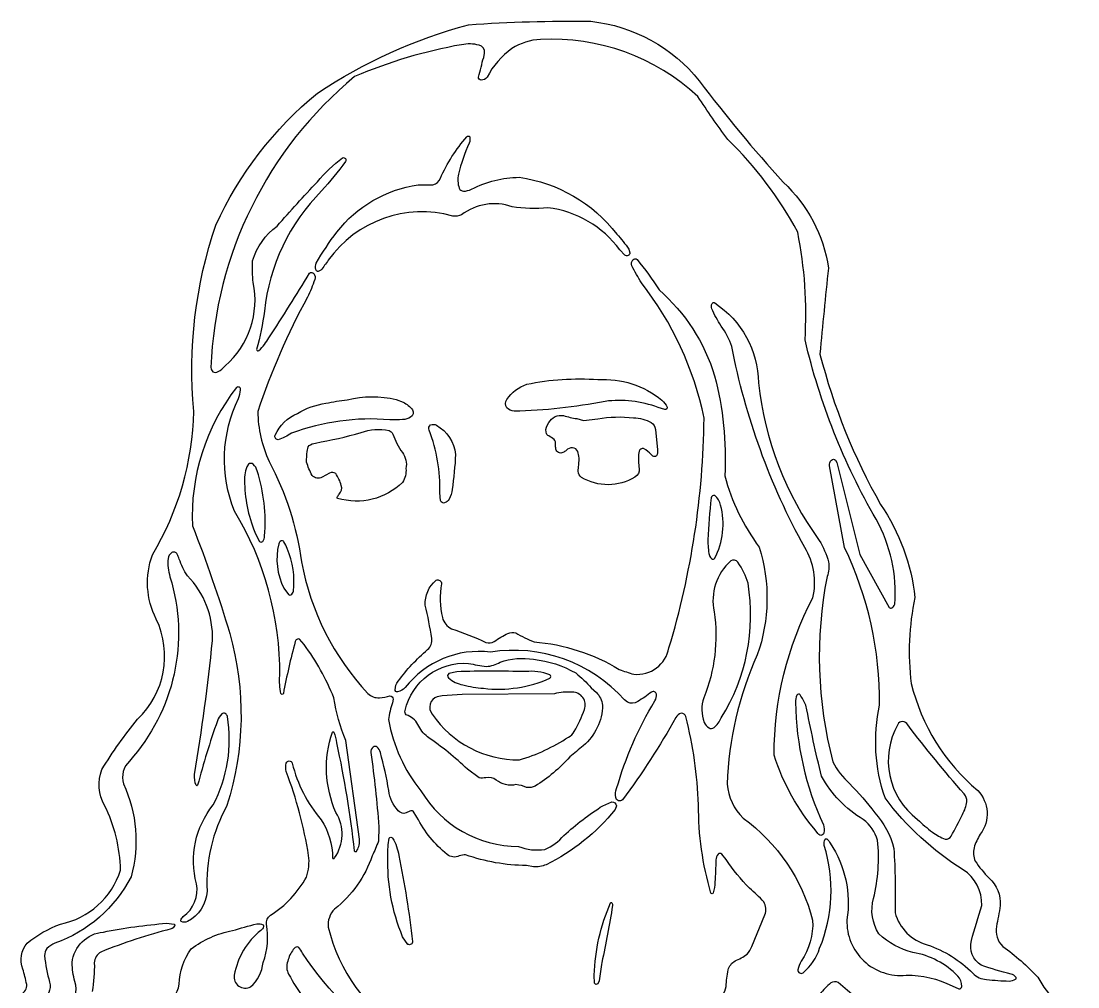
# Model space of a CAD drawing. Header units: metres. Extents: x 1.4 to 10.6, y 0 to 12.
# Drawn here: x 3.433 to 7.859, y 7.939 to 11.984 of the extents above; entities that cross this region are included whole.
import ezdxf

# ---------------------------------------------------------------- set-up
doc = ezdxf.new("R2010")
doc.units = ezdxf.units.M

msp = doc.modelspace()

# ---------------------------------------------------------------- linework, layer by layer
at = {"layer": 'Layer 1', "color": 0}
for points in [[(3.43332, 7.90781, 0.3012), (3.45672, 7.94942, 0.0143), (3.44082, 8.01374, -0.2689), (3.45804, 8.12264, -0.0789), (3.59769, 8.20139, 0.2698), (3.84972, 8.42789, 0.1084), (3.78288, 8.69927, -0.2265), (3.77172, 8.849, -0.0353), (3.92118, 9.06068, 0.3243), (3.9993, 9.47951, -0.2088), (3.98337, 9.74864, 0.1295), (4.15677, 10.34972, -0.1056), (4.24866, 11.1302, -0.1136), (4.67448, 11.6825, -0.0806), (5.30739, 11.96933, -0.0208), (5.81928, 11.9837, -0.1989), (6.27366, 11.73419, 0.0227), (6.62517, 11.30966, -0.1695), (6.81486, 10.94993, 0.0054), (6.77913, 10.5899, 0.0664), (7.03332, 9.95927, -0.1229), (7.17684, 9.56969, 0.0836), (7.16145, 9.21002, 0.1599), (7.43967, 8.762, -0.367), (7.45059, 8.57876, 0.078), (7.42476, 8.52155, 0.1605), (7.42893, 8.46599, 0.0456), (7.48716, 8.39492, -0.2326), (7.53435, 8.27936, -0.0119), (7.51782, 8.19158, 0.2476), (7.54449, 8.10872, -0.0474), (7.69185, 7.97894, 0.101), (7.8591, 7.78763, -0.0911)], [(6.36948, 7.90295, 0.1296), (6.38652, 7.9406, -0.0378), (6.39435, 8.01005, -0.1898), (6.42342, 8.04758, 0.0462), (6.47367, 8.0756, 0.1009), (6.4932, 8.10782), (6.54786, 8.24117, 0.2588), (6.5436, 8.2946, 0.04), (6.48387, 8.35274, -0.0476), (6.38664, 8.47184), (6.36747, 8.495, 0.3667), (6.35217, 8.49476, 0.1563), (6.34338, 8.47091, -0.0107), (6.33894, 8.37782, -0.0619), (6.33177, 8.33231, -0.2911), (6.3274, 8.32898, -0.2904), (6.32256, 8.33153, -0.0728), (6.27051, 8.70122, 0.0543), (6.21696, 9.07118, 0.3553), (6.19818, 9.08483, 0.1905), (6.17577, 9.06764, -0.0314), (5.95236, 8.72219, -0.2741), (5.93497, 8.71859, -0.2741), (5.92347, 8.73212, -0.1331), (5.92758, 8.76947, -0.0689), (6.08799, 9.13688, 0.1666), (6.09456, 9.1652, 0.5363), (6.07386, 9.17399, -0.0362), (6.01563, 9.13427, -0.26), (5.9727, 9.13097), (5.96076, 9.14099, 0.2552), (5.39931, 9.34091, 0.2654), (5.04216, 9.19262, -0.1548), (5.00997, 9.17462, -0.4904), (4.9992, 9.1838, -0.1365), (5.01225, 9.21887, -0.0595), (5.13591, 9.35168, 0.2534), (5.1531, 9.3983, 0.0216), (5.12601, 9.53801, -0.2391), (5.17158, 9.64199, -0.2816), (5.18693, 9.64141, -0.2817), (5.19342, 9.62747, 0.0988), (5.19753, 9.48566, 0.2028), (5.23563, 9.43862, -0.0297), (5.38029, 9.38198, 0.2366), (5.41497, 9.38552, -0.0432), (5.47236, 9.41978, -0.1722), (5.50509, 9.42185, 0.0401), (5.58138, 9.38411, -0.1172), (5.93829, 9.26849, 0.0138), (5.99901, 9.24842, 0.3891), (6.14673, 9.35903, 0.0704), (6.29364, 10.3211, 0.1158), (6.0315, 10.88801, -0.0231), (5.99136, 10.95956, -0.2606), (5.99595, 10.98461, -0.4282), (6.01308, 10.98581, -0.0282), (6.10497, 10.85906, -0.1386), (6.33804, 10.49903, -0.0775), (6.38019, 10.07987, 0.0944), (6.52455, 9.7811, -0.162), (6.51669, 9.32957, 0.0992), (6.39063, 8.78789, 0.1766), (6.45687, 8.6462, -0.1749), (6.74844, 8.21768, -0.1634), (6.70056, 8.04647, 0.0938), (6.68643, 8.01026, 0.2844), (6.69354, 7.99733, 0.2841), (6.70827, 7.99793, 0.1376), (6.77778, 8.10086, 0.1742), (6.79734, 8.53115, -0.1836), (6.8013, 8.55749, -0.4639), (6.80823, 8.55869, -0.1179), (6.822, 8.54027, -0.1879), (6.89217, 8.21981, 0.4574), (7.13973, 7.98815, -0.1192), (7.33314, 7.94273), (7.36134, 7.93088, 0.3949), (7.37352, 7.9406, 0.1846), (7.35618, 7.98446, 0.1584), (7.16859, 8.08319, -0.131), (7.02633, 8.16098, -0.2171), (7.00368, 8.30966, 0.0845), (7.02045, 8.5532, 0.155), (6.96045, 8.64017, -0.1327), (6.78561, 8.82113, -0.0116), (6.72036, 9.11852, 0.0344), (6.6963, 9.16223, 0.5646), (6.6822, 9.16079, 0.1234), (6.67698, 9.13085, 0.1052), (6.79332, 8.61773, -0.1315), (6.79551, 8.5847, -0.3268), (6.78252, 8.57282, -0.1969), (6.76767, 8.58548, -0.0983), (6.58689, 8.90918, -0.1214), (6.74979, 9.56894, 0.1915), (6.71583, 9.77939, -0.0796), (6.40989, 10.62137, 0.0744), (6.36555, 10.70711, -0.038), (6.32574, 10.77959, -0.2002), (6.32745, 10.8011, -0.4368), (6.33834, 10.8041, -0.2473), (6.52188, 10.46975, 0.1329), (6.77634, 9.80933, -0.0704), (6.81486, 9.71906, -0.14), (6.8088, 9.65768, 0.1128), (6.83328, 8.8814, 0.0874), (6.90291, 8.79044, -0.0392), (7.00845, 8.66813, -0.1247), (7.0887, 8.51921, -0.0206), (7.0938, 8.24966, 0.2639), (7.22799, 8.11493, -0.1191), (7.41909, 7.99631, 0.1966), (7.47711, 7.96985, 0.0187), (7.57143, 7.96319, 0.1467), (7.59876, 7.97138, 0.451), (7.59984, 7.98008, 0.1439), (7.58013, 7.9925, -0.0304), (7.45485, 8.02946, -0.3269), (7.4133, 8.13269, -0.0088), (7.45677, 8.27972, 0.2631), (7.37877, 8.42951, -0.0929), (7.05156, 8.7305, -0.1349), (7.02846, 9.1196, 0.1158), (6.88134, 9.77984), (6.8193, 10.12109, -0.2255), (6.82746, 10.14569, -0.4318), (6.84402, 10.14569), (6.85023, 10.13594), (6.94665, 9.74996), (7.06917, 9.52856, 0.3613), (7.0803, 9.52646, 0.198), (7.09215, 9.5414, 0.1488), (7.01406, 9.8975, -0.0731), (6.71658, 10.64882, 0.0643), (6.68598, 11.10083, 0.0768), (6.39291, 11.48888, -0.0158), (6.2673, 11.66894, 0.203), (5.60865, 11.90747, 0.1291), (5.48901, 11.86994, 0.1168), (5.38467, 11.74922, -0.2402), (5.36028, 11.73716, -0.44), (5.34912, 11.74967, -0.0092), (5.3706, 11.83226), (5.37444, 11.85014, 0.3748), (5.35158, 11.88368, 0.1082), (5.27784, 11.88542, 0.0575), (4.83009, 11.75177), (4.83009, 11.75177, 0.2139), (4.22829, 10.53323, 0.2534), (4.23642, 10.51547, 0.2574), (4.25868, 10.51595, 0.0984), (4.28766, 10.54085, 0.271), (4.4055, 10.88939, -0.0385), (4.40298, 10.98065, -0.167), (4.50561, 11.12582, -0.0092), (4.67427, 11.31137, -0.0611), (4.77963, 11.41166, -0.3269), (4.79145, 11.40854, -0.327), (4.79205, 11.39633, -0.0219), (4.69176, 11.27321, 0.1707), (4.45233, 10.76987, -0.0355), (4.41945, 10.60889, 0.3041), (4.42293, 10.60351, 0.3038), (4.42923, 10.60469, 0.0752), (4.47102, 10.65827, 0.0095), (4.64124, 10.92818, -0.4752), (4.659, 10.92728, -0.2518), (4.66287, 10.90181, -0.0391), (4.63269, 10.82792, 0.0442), (4.42449, 10.3493, 0.1035), (4.47201, 10.13927, -0.0895), (4.6077, 9.71894, 0.1432), (4.88586, 9.16829, 0.2174), (4.93422, 9.14981, 0.0349), (4.97799, 9.15761, -0.4418), (4.99083, 9.14429), (4.98852, 9.12905, 0.0536), (4.97247, 9.05822, 0.1284), (5.10804, 8.76017, 0.2624), (5.51679, 8.52665, 0.1264), (5.62722, 8.5145, 0.1132), (5.70663, 8.57324, -0.0453), (5.8698, 8.69795), (5.90781, 8.71451, -0.3944), (5.9265, 8.6975), (5.92101, 8.68127, -0.1103), (5.63217, 8.45072, -0.1321), (5.57883, 8.4416), (5.5494, 8.44733, -0.0832), (5.29515, 8.49206, 0.1134), (5.26809, 8.48729, -0.2869), (5.21769, 8.49338, -0.1033), (5.09127, 8.64938), (5.07588, 8.67431, 0.2945), (5.06148, 8.67527), (5.04531, 8.66747), (5.03616, 8.66495, -0.1552), (5.01306, 8.67662, -0.1699), (4.97331, 8.7611, 0.0234), (4.93779, 8.92121, 0.1296), (4.92459, 8.94302, 0.3469), (4.90749, 8.94299, 0.2378), (4.89789, 8.92055, -0.0165), (4.93155, 8.60939), (4.92969, 8.54879, -0.0182), (4.90401, 8.48807, -0.1414), (4.74645, 8.26442, 0.2399), (4.71987, 8.18942, 0.2018), (5.03889, 7.74845, 0.026)], [(4.01976, 7.86212, 0.2877), (4.09524, 7.95017, -0.1448), (4.1451, 8.09771, -0.1154), (4.31805, 8.17448, -0.0102), (4.42065, 8.20295, -0.1917), (4.44678, 8.19827, -0.3406), (4.44864, 8.19128, -0.1151), (4.43724, 8.17547, 0.1827), (4.32594, 7.98845, 0.2862), (4.34483, 7.94237, 0.2861), (4.39452, 7.93904, 0.1871), (4.44711, 8.04104, 0.1278), (4.46151, 8.20127, -0.281), (4.47735, 8.23862, 0.1244), (4.6284, 8.39888, 0.1139), (4.63743, 8.48969, 0.0514), (4.54341, 8.84072, -0.1138), (4.54374, 8.87627, -0.3178), (4.55643, 8.88511, -0.318), (4.56903, 8.87609, 0.1177), (4.68987, 8.63915, -0.1444), (4.73763, 8.47928, 0.3072), (4.74169, 8.47617, 0.3067), (4.74606, 8.4788, 0.2974), (4.75206, 8.66927, -0.1898), (4.73703, 9.00524, -0.2903), (4.74021, 9.00726, -0.2903), (4.74339, 9.00524, -0.0722), (4.75392, 8.96123, -0.0277), (4.82808, 8.50853, 0.2858), (4.83433, 8.50533, 0.2856), (4.83996, 8.50952, 0.1689), (4.85007, 8.55779), (4.79373, 8.9705, -0.0665), (4.74282, 9.1499, 0.0651), (4.61829, 9.37328), (4.59969, 9.39512, 0.4769), (4.58139, 9.38522, 0.0185), (4.5315, 9.16754, -0.3238), (4.52631, 9.16379, -0.3232), (4.52115, 9.16754, -0.0692), (4.51665, 9.24227, 0.1396), (4.32693, 9.93146, -0.2123), (4.34388, 10.40375, 0.0674), (4.35258, 10.43924, 0.3109), (4.3476, 10.45031, 0.311), (4.33548, 10.44962, 0.1795), (4.15077, 9.86963), (4.15077, 9.86963, -0.0223), (4.30719, 9.41897, -0.1471), (4.29537, 8.69909, 0.1373), (4.21194, 8.33975, -0.2703), (4.12953, 8.21252, -0.2189), (4.10397, 8.21237, -0.3744), (4.1019, 8.2184, -0.1162), (4.11246, 8.23325, 0.2838), (4.16802, 8.37113, -0.2401), (4.23762, 8.70116, 0.1654), (4.29696, 9.07169, 0.5323), (4.2735, 9.08291, 0.1084), (4.25538, 9.05345, 0.0214), (4.17267, 8.78339, -0.2888), (4.16922, 8.78122, -0.2877), (4.1658, 8.78339, -0.0962), (4.15959, 8.828, 0.0162), (4.23462, 9.38978, 0.2083), (4.12947, 9.66071, -0.0634), (4.09554, 9.73106, 0.0243), (4.08681, 9.75101, 0.4532), (4.06404, 9.75794, 0.2285), (4.0491, 9.73337, 0.1063), (4.05675, 9.65681, -0.2639), (3.88674, 8.88491, 0.2688), (3.86142, 8.78972, -0.1794), (3.89355, 8.40017, -0.192), (3.57513, 8.12222, 0.094), (3.54138, 8.09972, 0.1712), (3.53169, 8.06972, 0.0528), (3.55254, 7.95833, -0.3423), (3.51939, 7.88306)], [(3.62268, 7.85054, 0.3269), (3.65835, 7.96154, -0.0563), (3.64674, 8.04041, -0.3631), (3.77772, 8.16833, -0.0312), (4.04271, 8.20514), (4.07385, 8.20214, -0.4281), (4.07616, 8.19398, -0.1682), (4.06173, 8.18186, 0.0325), (3.76764, 8.0849, 0.2507), (3.73953, 8.03975, -0.0576), (3.73026, 7.91936)], [(5.57964, 7.49393, -0.228), (4.61241, 8.08007, 0.0772), (4.59633, 8.1032, 0.3965), (4.58145, 8.10383), (4.57323, 8.09594, 0.0945), (4.54986, 8.04674, 0.2126), (4.55352, 7.99202, 0.0289), (4.61745, 7.8902, 0.1806)], [(6.93123, 7.89104, 0.0145), (6.8553, 7.95671, 0.2853), (6.82497, 7.95575, 0.0517), (6.77922, 7.90874, -0.0784)]]:
    msp.add_lwpolyline(points, format="xyb", dxfattribs=at)
for points in [[(5.51928, 11.33039, -0.1945), (5.92821, 11.09228, -0.0359), (5.97843, 11.02856), (5.9832, 11.01317, -0.5771), (5.96202, 11.00423), (5.94057, 11.02604, 0.2082), (5.63925, 11.20223, -0.0694), (5.4894, 11.20664, 0.2553), (5.27796, 11.17262, -0.1293), (5.24115, 11.16794, 0.3145), (4.71942, 10.98272, -0.0294), (4.68849, 10.9409), (4.67778, 10.9352, -0.3227), (4.66701, 10.94438, -0.1657), (4.66926, 10.96991, -0.0343), (4.75569, 11.10038, -0.1957), (5.09553, 11.29826, 0.0162), (5.1579, 11.29919, 0.2651), (5.18931, 11.32586, -0.0808), (5.30058, 11.49956, -0.5592), (5.31213, 11.49956, -0.1539), (5.30991, 11.47316, 0.05), (5.26521, 11.34287, 0.1336), (5.26791, 11.28467, 0.3043), (5.28555, 11.27174, 0.1082), (5.32017, 11.28035, -0.1138), (5.51928, 11.33039)], [(5.84925, 10.48262, -0.1905), (6.1173, 10.39604, -0.1176), (6.13938, 10.36751, -0.5231), (6.13005, 10.35761), (6.10098, 10.36616, 0.1213), (5.87937, 10.3916, -0.0434), (5.49804, 10.35038, -0.1573), (5.46738, 10.36388, -0.3404), (5.46765, 10.39994, -0.1571), (5.55078, 10.46327, -0.07), (5.84925, 10.48262)], [(4.56558, 10.25786, -0.0714), (4.50951, 10.2308, -0.5398), (4.49751, 10.25018, -0.1884), (4.59027, 10.34126, -0.1002), (4.71006, 10.38335, -0.0239), (4.79952, 10.39814, -0.1202), (5.00475, 10.39895), (5.03313, 10.38752, -0.1265), (5.07291, 10.35605, -0.3772), (5.06478, 10.32521, -0.1379), (5.0313, 10.31522, -0.0145), (4.97694, 10.31435, 0.1104), (4.56558, 10.25786)], [(5.99865, 10.32233, -0.1282), (6.072, 10.30271, -0.2215), (6.08994, 10.27433), (6.099, 10.18817, -0.1514), (6.09387, 10.16327, -0.4089), (6.07959, 10.16264, 0.0094), (6.05046, 10.18796), (6.03966, 10.19375, 0.3454), (6.02205, 10.18319), (6.01863, 10.16933, 0.0415), (6.02196, 10.11038, -0.2947), (6.00414, 10.07378, -0.2768), (5.77998, 10.07282, -0.2776), (5.76705, 10.09886, -0.0454), (5.7687, 10.12475, 0.0662), (5.76957, 10.16249), (5.76447, 10.181, 0.3094), (5.74302, 10.19687, 0.2042), (5.71566, 10.18583, -0.1053), (5.70252, 10.17725, -0.5208), (5.67327, 10.19198, -0.0636), (5.67141, 10.2107, 0.2251), (5.66553, 10.23242, 0.0779), (5.64399, 10.24652, -0.2718), (5.63166, 10.26239, -0.1998), (5.64372, 10.30235, -0.3386), (5.70555, 10.33184, 0.0366), (5.76012, 10.31906), (5.78832, 10.31075), (5.84817, 10.31807, -0.0774), (5.99865, 10.32233)], [(5.03106, 10.05206, -0.272), (4.75899, 9.98531, -0.4327), (4.75731, 9.98876, -0.0869), (4.76562, 10.00268, 0.2769), (4.77435, 10.03952, 0.0831), (4.7508, 10.08881, 0.3436), (4.72539, 10.09088), (4.69464, 10.07402, -0.3367), (4.65231, 10.08092, -0.0583), (4.62888, 10.13741, -0.0424), (4.63194, 10.18157, -0.1628), (4.6395, 10.20599, -0.1267), (4.6662, 10.21691, 0.0245), (4.85694, 10.26065, -0.1435), (4.97421, 10.26917, -0.2154), (4.99014, 10.2542, 0.0706), (5.03001, 10.17746, -0.2145), (5.04501, 10.11014, -0.1657), (5.03106, 10.05206)], [(5.25279, 10.16933, -0.0243), (5.23836, 10.02251, -0.0889), (5.22597, 9.98201, -0.187), (5.2071, 9.96614, -0.4216), (5.19015, 9.97583), (5.18643, 10.00862, 0.1008), (5.14263, 10.27082, -0.3573), (5.14809, 10.29284, -0.2492), (5.17302, 10.29158, -0.2386), (5.25279, 10.16933)], [(4.37802, 10.11794, 0.1024), (4.36941, 10.04777, 0.0999), (4.41768, 9.8312), (4.43202, 9.80504, 0.4152), (4.44513, 9.80474, 0.1499), (4.45284, 9.82709, 0.097), (4.42257, 10.10006, 0.1451), (4.40526, 10.12793, 0.3443), (4.38525, 10.12835), (4.37802, 10.11794)], [(6.33804, 9.73322, 0.1862), (6.36315, 9.95684, 0.1543), (6.33879, 9.99704, 0.4927), (6.32376, 9.98693, 0.0273), (6.31011, 9.81158, 0.069), (6.31605, 9.74591, 0.1774), (6.32841, 9.73112, 0.3875), (6.33804, 9.73322)], [(4.53423, 9.60863), (4.55325, 9.58196, 0.3338), (4.56351, 9.58157, 0.177), (4.57389, 9.59624, 0.1295), (4.54797, 9.77459, 0.0651), (4.53378, 9.80294, 0.3466), (4.52205, 9.80702, 0.2084), (4.51209, 9.79442, 0.1794), (4.53423, 9.60863)], [(6.47772, 9.62963, 0.0776), (6.43572, 9.71774, 0.4015), (6.40518, 9.72335, 0.2659), (6.33561, 9.50987, -0.1354), (6.29235, 9.15029, 0.1678), (6.29442, 9.04703, 0.1753), (6.31437, 9.02384, 0.286), (6.33558, 9.02489, 0.1193), (6.36588, 9.06599, 0.1821), (6.47772, 9.62963)], [(5.30757, 9.29411, 0.0283), (5.38185, 9.28109, 0.1194), (5.43957, 9.29894, -0.1266), (5.57976, 9.31133, -0.1014), (5.75688, 9.2537, -0.038), (5.82096, 9.1919), (5.84316, 9.17246, -0.1479), (5.86854, 9.11921, -0.2163), (5.78733, 8.94872, 0.0051), (5.73084, 8.90198, -0.0705), (5.58636, 8.77961, -0.1236), (5.55066, 8.77388, 0.0895), (5.50593, 8.786, -0.2321), (5.42307, 8.80526, 0.2337), (5.38017, 8.81507, -0.0807), (5.35149, 8.81435), (5.30331, 8.85041, 0.0387), (5.13582, 8.98607, -0.1217), (5.09478, 9.03863, 0.1963), (5.0466, 9.07826, -0.2966), (5.04177, 9.09662, -0.3681), (5.30757, 9.29411)], [(5.54691, 9.2594, 0.014), (5.25789, 9.25919), (5.22483, 9.2516, 0.4791), (5.22321, 9.23333, 0.1454), (5.28399, 9.20387, 0.0436), (5.36967, 9.18977, 0.1365), (5.64828, 9.23201, 0.5336), (5.64735, 9.24548, 0.1354), (5.54691, 9.2594)], [(5.52018, 8.88947, 0.0746), (5.72577, 8.9855, 0.1686), (5.75028, 9.00881, 0.0481), (5.79252, 9.10127, 0.5279), (5.74194, 9.17321, 0.0785), (5.667, 9.16694), (5.28003, 9.16352), (5.19672, 9.15872), (5.17641, 9.15431, 0.5372), (5.15556, 9.08159, 0.2513), (5.52018, 8.88947)], [(7.18794, 8.64059, 0.0361), (7.25061, 8.58692, 0.0893), (7.30416, 8.5583, 0.3075), (7.32843, 8.56997, 0.0171), (7.37562, 8.66153, 0.0995), (7.39461, 8.71457, 0.1505), (7.38342, 8.74721, -0.0192), (7.1469, 9.03629, 0.1963), (7.12455, 9.05078, 0.2737), (7.10499, 9.03824, 0.3759), (7.18794, 8.64059)], [(5.03127, 8.14877, -0.1081), (4.96962, 8.48708, -0.0615), (4.97511, 8.5616, -0.2813), (4.98192, 8.56607, -0.2809), (4.989, 8.56208, -0.1054), (5.01501, 8.48915, -0.025), (5.07204, 8.12918, -0.2881), (5.06649, 8.11728, -0.2883), (5.05335, 8.11712), (5.03127, 8.14877)], [(5.8656, 8.04167, -0.0166), (5.85372, 7.96451), (5.84832, 7.95218, -0.2863), (5.84092, 7.94957, -0.2863), (5.83533, 7.95506), (5.83398, 7.9883, -0.0981), (5.90232, 8.29085, -0.5394), (5.90715, 8.29097, -0.174), (5.91024, 8.27948, -0.0159), (5.8656, 8.04167)]]:
    msp.add_lwpolyline(points, format="xyb", close=True, dxfattribs=at)

doc.saveas('drawing.dxf')
